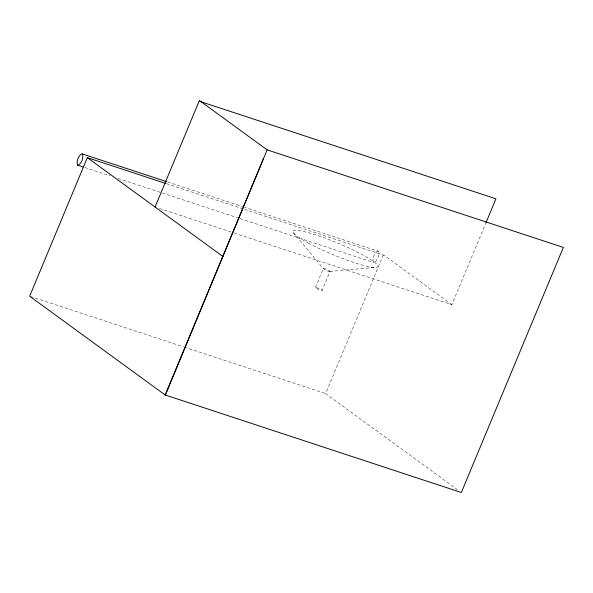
<?xml version="1.0" encoding="UTF-8"?>
<svg xmlns="http://www.w3.org/2000/svg" width="593" height="593" viewBox="0 0 593 593"><rect width="100%" height="100%" fill="white"/><g stroke="black" fill="none" stroke-linecap="round" stroke-linejoin="round"><path stroke-width="0.44" stroke-dasharray="2.96 2.22" d="M315.439 287.516L323.363 268.473L324.015 268.473A3.202 0.437 22.6 0 1 326.232 269.192L328.722 270.349A4.396 0.6 22.6 0 1 330.027 271.275L322.103 290.474L321.45 290.466A3.202 0.437 22.6 0 1 319.234 289.755L316.744 288.591A4.396 0.6 22.6 0 1 315.446 287.672L316.091 287.523A3.202 0.437 22.6 0 1 318.308 288.235L320.798 289.399A4.396 0.6 22.6 0 1 322.095 290.318L322.103 290.474M457.596 489.796L325.572 393.559L383.248 255.005M234.087 233.027L451.866 304.669L485.986 222.709M293.135 232.323L323.37 268.622A4.396 0.6 22.6 0 0 324.675 269.548L327.166 270.704A3.202 0.437 22.6 0 0 329.382 271.424L330.034 271.424M329.812 271.475L374.057 267.473M378.23 251.269L377.689 251.121C374.205 253.167 371.989 258.718 373.56 262.499L374.109 262.647C377.585 260.594 379.802 255.049 378.23 251.269L244.761 207.357M167.485 181.94L243.886 207.068M166.351 183.66L243.627 209.077M244.501 209.366L384.138 255.301L451.866 304.669M84.658 167.463L110.128 175.839M118.029 178.441L239.209 218.306M240.083 218.595L373.56 262.499M159.443 208.477L233.212 232.738M30.525 296.5L183.319 346.764M184.201 347.046L325.572 393.559M308.308 243.063A45.957 6.234 22.6 0 0 377.333 267.124A45.957 6.234 22.6 0 0 320.702 236.6A45.957 6.234 22.6 0 0 308.308 243.063"/><path stroke-width="0.89" d="M165.477 183.37L87.319 157.656L29.65 296.211L165.403 395.168L263.618 158.294M155.055 207.031L199.404 100.491L267.132 149.859L563.35 247.422L461.332 492.509L165.113 394.953L267.132 149.859M485.986 222.709L495.933 198.803L200.004 101.447M166.611 181.651L81.76 153.772C78.283 155.818 76.067 161.37 77.639 165.15L82.901 166.885M77.639 165.15L78.18 165.299C81.664 163.253 83.88 157.701 82.308 153.921M87.319 157.656L223.079 256.613"/></g></svg>
